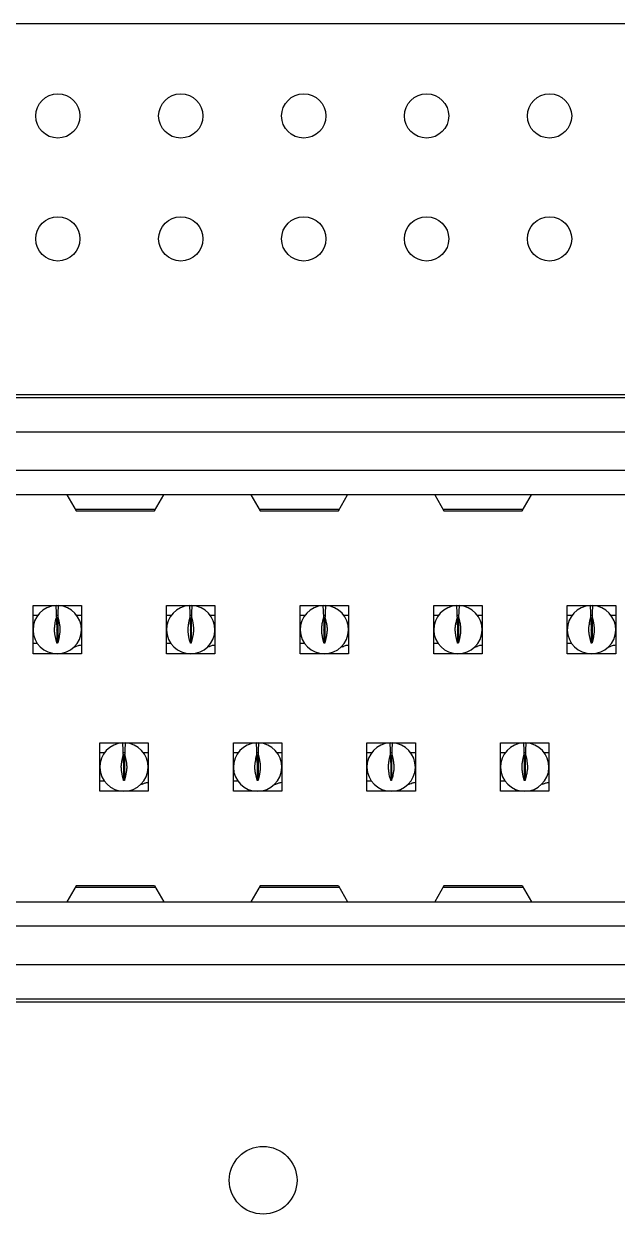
# Model space of a CAD drawing. Header units: millimetres. Extents: x 0 to 86.4, y 0 to 54.6.
# Drawn here: x 41.84 to 54.1, y 30.01 to 54.61 of the extents above; entities that cross this region are included whole.
import ezdxf

# ---------------------------------------------------------------- set-up
doc = ezdxf.new("R2010")
doc.units = ezdxf.units.MM

msp = doc.modelspace()

# ---------------------------------------------------------------- linework, layer by layer
at = {"color": 7, "linetype": 'Continuous', "lineweight": 25}
for p, q in [((73.66, 54.61), (5.715, 54.61)), ((74.352, 46.945), (24.512, 46.945)), ((74.302, 46.88), (24.562, 46.88)), ((33.111, 46.175), (65.753, 46.175)), ((65.753, 45.375), (33.111, 45.375)), ((65.753, 44.875), (33.111, 44.875)), ((42.732, 44.875), (42.923, 44.545)), ((44.542, 44.545), (44.732, 44.875)), ((46.532, 44.875), (46.723, 44.545)), ((48.342, 44.545), (48.532, 44.875)), ((50.332, 44.875), (50.523, 44.545)), ((52.142, 44.545), (52.332, 44.875)), ((44.557, 44.573), (42.907, 44.573)), ((42.923, 44.545), (44.542, 44.545)), ((48.357, 44.573), (46.707, 44.573)), ((46.723, 44.545), (48.342, 44.545)), ((52.157, 44.573), (50.507, 44.573)), ((50.523, 44.545), (52.142, 44.545)), ((42.032, 42.59), (43.032, 42.59)), ((42.032, 41.59), (42.032, 42.59)), ((42.532, 42.103), (42.51, 42.59)), ((42.554, 42.59), (42.533, 42.103)), ((43.032, 42.59), (43.032, 41.59)), ((44.792, 42.59), (45.792, 42.59)), ((44.792, 41.59), (44.792, 42.59)), ((45.292, 42.103), (45.27, 42.59)), ((45.314, 42.59), (45.293, 42.103)), ((45.792, 42.59), (45.792, 41.59)), ((47.552, 42.59), (48.552, 42.59)), ((47.552, 41.59), (47.552, 42.59)), ((48.052, 42.103), (48.03, 42.59)), ((48.074, 42.59), (48.053, 42.103)), ((48.552, 42.59), (48.552, 41.59)), ((50.312, 42.59), (51.312, 42.59)), ((50.312, 41.59), (50.312, 42.59)), ((50.812, 42.103), (50.79, 42.59)), ((50.834, 42.59), (50.813, 42.103)), ((51.312, 42.59), (51.312, 41.59)), ((53.072, 42.59), (54.072, 42.59)), ((53.072, 41.59), (53.072, 42.59)), ((53.572, 42.103), (53.55, 42.59)), ((53.594, 42.59), (53.573, 42.103)), ((54.072, 42.59), (54.072, 41.59)), ((42.125, 42.38), (42.032, 42.38)), ((42.545, 42.38), (42.52, 42.38)), ((43.032, 42.38), (42.939, 42.38)), ((44.885, 42.38), (44.792, 42.38)), ((45.305, 42.38), (45.28, 42.38)), ((45.792, 42.38), (45.699, 42.38)), ((47.645, 42.38), (47.552, 42.38)), ((48.065, 42.38), (48.04, 42.38)), ((48.552, 42.38), (48.459, 42.38)), ((50.405, 42.38), (50.312, 42.38)), ((50.825, 42.38), (50.8, 42.38)), ((51.312, 42.38), (51.219, 42.38)), ((53.165, 42.38), (53.072, 42.38)), ((53.585, 42.38), (53.56, 42.38)), ((54.072, 42.38), (53.979, 42.38)), ((42.523, 42.312), (42.523, 41.817)), ((42.542, 42.312), (42.542, 41.817)), ((45.283, 42.312), (45.283, 41.817)), ((45.302, 42.312), (45.302, 41.817)), ((48.043, 42.312), (48.043, 41.817)), ((48.062, 42.312), (48.062, 41.817)), ((50.803, 42.312), (50.803, 41.817)), ((50.822, 42.312), (50.822, 41.817)), ((53.563, 42.312), (53.563, 41.817)), ((53.582, 42.312), (53.582, 41.817)), ((42.125, 41.8), (42.032, 41.8)), ((43.032, 41.59), (42.032, 41.59)), ((44.885, 41.8), (44.792, 41.8)), ((45.792, 41.59), (44.792, 41.59)), ((47.645, 41.8), (47.552, 41.8)), ((48.552, 41.59), (47.552, 41.59)), ((50.405, 41.8), (50.312, 41.8)), ((51.312, 41.59), (50.312, 41.59)), ((53.165, 41.8), (53.072, 41.8)), ((54.072, 41.59), (53.072, 41.59)), ((43.412, 39.75), (44.412, 39.75)), ((43.412, 38.75), (43.412, 39.75)), ((43.912, 39.263), (43.89, 39.75)), ((43.934, 39.75), (43.913, 39.263)), ((44.412, 39.75), (44.412, 38.75)), ((46.172, 39.75), (47.172, 39.75)), ((46.172, 38.75), (46.172, 39.75)), ((46.672, 39.263), (46.65, 39.75)), ((46.694, 39.75), (46.673, 39.263)), ((47.172, 39.75), (47.172, 38.75)), ((48.932, 39.75), (49.932, 39.75)), ((48.932, 38.75), (48.932, 39.75)), ((49.432, 39.263), (49.41, 39.75)), ((49.454, 39.75), (49.433, 39.263)), ((49.932, 39.75), (49.932, 38.75)), ((51.692, 39.75), (52.692, 39.75)), ((51.692, 38.75), (51.692, 39.75)), ((52.192, 39.263), (52.17, 39.75)), ((52.214, 39.75), (52.193, 39.263)), ((52.692, 39.75), (52.692, 38.75)), ((43.505, 39.54), (43.412, 39.54)), ((43.925, 39.54), (43.9, 39.54)), ((43.903, 39.472), (43.903, 38.977)), ((43.922, 39.472), (43.922, 38.977)), ((44.412, 39.54), (44.319, 39.54)), ((46.265, 39.54), (46.172, 39.54)), ((46.685, 39.54), (46.66, 39.54)), ((46.663, 39.472), (46.663, 38.977)), ((46.682, 39.472), (46.682, 38.977)), ((47.172, 39.54), (47.079, 39.54)), ((49.025, 39.54), (48.932, 39.54)), ((49.445, 39.54), (49.42, 39.54)), ((49.423, 39.472), (49.423, 38.977)), ((49.442, 39.472), (49.442, 38.977)), ((49.932, 39.54), (49.839, 39.54)), ((51.785, 39.54), (51.692, 39.54)), ((52.205, 39.54), (52.18, 39.54)), ((52.183, 39.472), (52.183, 38.977)), ((52.202, 39.472), (52.202, 38.977)), ((52.692, 39.54), (52.599, 39.54)), ((43.505, 38.96), (43.412, 38.96)), ((46.265, 38.96), (46.172, 38.96)), ((49.025, 38.96), (48.932, 38.96)), ((51.785, 38.96), (51.692, 38.96)), ((44.412, 38.75), (43.412, 38.75)), ((47.172, 38.75), (46.172, 38.75)), ((49.932, 38.75), (48.932, 38.75)), ((52.692, 38.75), (51.692, 38.75)), ((42.923, 36.795), (42.732, 36.465)), ((42.907, 36.768), (44.557, 36.768)), ((44.542, 36.795), (42.923, 36.795)), ((44.542, 36.795), (44.732, 36.465)), ((46.723, 36.795), (46.532, 36.465)), ((46.707, 36.768), (48.357, 36.768)), ((48.342, 36.795), (46.723, 36.795)), ((48.342, 36.795), (48.532, 36.465)), ((50.523, 36.795), (50.332, 36.465)), ((50.507, 36.768), (52.157, 36.768)), ((52.142, 36.795), (50.523, 36.795)), ((52.142, 36.795), (52.332, 36.465)), ((32.552, 36.465), (66.312, 36.465)), ((32.552, 35.965), (66.312, 35.965)), ((66.312, 35.165), (32.552, 35.165)), ((24.562, 34.46), (74.302, 34.46)), ((24.512, 34.395), (74.352, 34.395))]:
    msp.add_line(p, q, dxfattribs=at)
for centre, radius in [((42.545, 52.705), 0.457), ((45.085, 52.705), 0.457), ((47.625, 52.705), 0.457), ((50.165, 52.705), 0.457), ((52.705, 52.705), 0.457), ((42.545, 50.165), 0.457), ((45.085, 50.165), 0.457), ((47.625, 50.165), 0.457), ((50.165, 50.165), 0.457), ((52.705, 50.165), 0.457), ((46.787, 30.709), 0.7)]:
    msp.add_circle(centre, radius, dxfattribs=at)
for centre in [(42.532, 42.09), (45.292, 42.09), (48.052, 42.09), (50.812, 42.09), (53.572, 42.09), (43.912, 39.25), (46.672, 39.25), (49.432, 39.25), (52.192, 39.25)]:
    msp.add_arc(centre, 0.5, 92.5, 87.5, dxfattribs=at)
for points, knots in [([(42.523, 41.817), (42.512, 41.854), (42.503, 41.894), (42.49, 41.96), (42.486, 41.983), (42.48, 42.031), (42.477, 42.057), (42.476, 42.113), (42.479, 42.14), (42.485, 42.189), (42.489, 42.212), (42.501, 42.279), (42.51, 42.32), (42.521, 42.356)], [0, 0, 0, 0, 0.25, 0.25, 0.375, 0.375, 0.5, 0.5, 0.625, 0.625, 0.75, 0.75, 1, 1, 1, 1]), ([(42.544, 42.356), (42.554, 42.319), (42.564, 42.279), (42.576, 42.212), (42.58, 42.189), (42.586, 42.139), (42.588, 42.112), (42.588, 42.057), (42.585, 42.031), (42.578, 41.983), (42.574, 41.96), (42.562, 41.893), (42.552, 41.854), (42.542, 41.817)], [0, 0, 0, 0, 0.25, 0.25, 0.375, 0.375, 0.5, 0.5, 0.625, 0.625, 0.75, 0.75, 1, 1, 1, 1]), ([(45.283, 41.817), (45.272, 41.854), (45.263, 41.894), (45.25, 41.96), (45.246, 41.983), (45.24, 42.031), (45.237, 42.057), (45.236, 42.113), (45.239, 42.14), (45.245, 42.189), (45.249, 42.212), (45.261, 42.279), (45.27, 42.32), (45.281, 42.356)], [0, 0, 0, 0, 0.25, 0.25, 0.375, 0.375, 0.5, 0.5, 0.625, 0.625, 0.75, 0.75, 1, 1, 1, 1]), ([(45.304, 42.356), (45.314, 42.319), (45.324, 42.279), (45.336, 42.212), (45.34, 42.189), (45.346, 42.139), (45.348, 42.112), (45.348, 42.057), (45.345, 42.031), (45.338, 41.983), (45.334, 41.96), (45.322, 41.893), (45.312, 41.854), (45.302, 41.817)], [0, 0, 0, 0, 0.25, 0.25, 0.375, 0.375, 0.5, 0.5, 0.625, 0.625, 0.75, 0.75, 1, 1, 1, 1]), ([(48.043, 41.817), (48.032, 41.854), (48.023, 41.894), (48.01, 41.96), (48.006, 41.983), (48, 42.031), (47.997, 42.057), (47.996, 42.113), (47.999, 42.14), (48.005, 42.189), (48.009, 42.212), (48.021, 42.279), (48.03, 42.32), (48.041, 42.356)], [0, 0, 0, 0, 0.25, 0.25, 0.375, 0.375, 0.5, 0.5, 0.625, 0.625, 0.75, 0.75, 1, 1, 1, 1]), ([(48.064, 42.356), (48.074, 42.319), (48.084, 42.279), (48.096, 42.212), (48.1, 42.189), (48.106, 42.139), (48.108, 42.112), (48.108, 42.057), (48.105, 42.031), (48.098, 41.983), (48.094, 41.96), (48.082, 41.893), (48.072, 41.854), (48.062, 41.817)], [0, 0, 0, 0, 0.25, 0.25, 0.375, 0.375, 0.5, 0.5, 0.625, 0.625, 0.75, 0.75, 1, 1, 1, 1]), ([(50.803, 41.817), (50.792, 41.854), (50.783, 41.894), (50.77, 41.96), (50.766, 41.983), (50.76, 42.031), (50.757, 42.057), (50.756, 42.113), (50.759, 42.14), (50.765, 42.189), (50.769, 42.212), (50.781, 42.279), (50.79, 42.32), (50.801, 42.356)], [0, 0, 0, 0, 0.25, 0.25, 0.375, 0.375, 0.5, 0.5, 0.625, 0.625, 0.75, 0.75, 1, 1, 1, 1]), ([(50.824, 42.356), (50.834, 42.319), (50.844, 42.279), (50.856, 42.212), (50.86, 42.189), (50.866, 42.139), (50.868, 42.112), (50.868, 42.057), (50.865, 42.031), (50.858, 41.983), (50.854, 41.96), (50.842, 41.893), (50.832, 41.854), (50.822, 41.817)], [0, 0, 0, 0, 0.25, 0.25, 0.375, 0.375, 0.5, 0.5, 0.625, 0.625, 0.75, 0.75, 1, 1, 1, 1]), ([(53.563, 41.817), (53.552, 41.854), (53.543, 41.894), (53.53, 41.96), (53.526, 41.983), (53.52, 42.031), (53.517, 42.057), (53.516, 42.113), (53.519, 42.14), (53.525, 42.189), (53.529, 42.212), (53.541, 42.279), (53.55, 42.32), (53.561, 42.356)], [0, 0, 0, 0, 0.25, 0.25, 0.375, 0.375, 0.5, 0.5, 0.625, 0.625, 0.75, 0.75, 1, 1, 1, 1]), ([(53.584, 42.356), (53.594, 42.319), (53.604, 42.279), (53.616, 42.212), (53.62, 42.189), (53.626, 42.139), (53.628, 42.112), (53.628, 42.057), (53.625, 42.031), (53.618, 41.983), (53.614, 41.96), (53.602, 41.893), (53.592, 41.854), (53.582, 41.817)], [0, 0, 0, 0, 0.25, 0.25, 0.375, 0.375, 0.5, 0.5, 0.625, 0.625, 0.75, 0.75, 1, 1, 1, 1]), ([(42.532, 42.103), (42.531, 42.103), (42.53, 42.102), (42.529, 42.102), (42.528, 42.102), (42.527, 42.102), (42.526, 42.101), (42.525, 42.101), (42.525, 42.1), (42.524, 42.099), (42.523, 42.099), (42.523, 42.098), (42.523, 42.098)], [0, 0, 0, 0, 0.00000293591, 0.00000293591, 0.00000293591, 0.00000584667, 0.00000584667, 0.00000584667, 0.00000986976, 0.00000986976, 0.00000986976, 0.0000135107, 0.0000135107, 0.0000135107, 0.0000135107]), ([(42.542, 42.083), (42.542, 42.082), (42.541, 42.082), (42.54, 42.081), (42.54, 42.081), (42.539, 42.08), (42.538, 42.08), (42.537, 42.079), (42.536, 42.079), (42.536, 42.078), (42.535, 42.078), (42.533, 42.078), (42.532, 42.078), (42.531, 42.078), (42.531, 42.078), (42.53, 42.078), (42.529, 42.078), (42.528, 42.079), (42.527, 42.079), (42.526, 42.079), (42.525, 42.08), (42.525, 42.081), (42.524, 42.081), (42.523, 42.082), (42.523, 42.082), (42.523, 42.082), (42.523, 42.083), (42.523, 42.083)], [0, 0, 0, 0, 0.00000373115, 0.00000373115, 0.00000373115, 0.00000742542, 0.00000742542, 0.00000742542, 0.00001061797, 0.00001061797, 0.00001061797, 0.00001384792, 0.00001384792, 0.00001384792, 0.00001657307, 0.00001657307, 0.00001657307, 0.0000192149, 0.0000192149, 0.0000192149, 0.00002293987, 0.00002293987, 0.00002293987, 0.00002672371, 0.00002672371, 0.00002672371, 0.00002804456, 0.00002804456, 0.00002804456, 0.00002804456]), ([(42.533, 42.103), (42.534, 42.103), (42.535, 42.102), (42.536, 42.102), (42.536, 42.102), (42.537, 42.102), (42.538, 42.101), (42.539, 42.101), (42.54, 42.1), (42.541, 42.099), (42.541, 42.099), (42.542, 42.098), (42.542, 42.098)], [0, 0, 0, 0, 0.00000293591, 0.00000293591, 0.00000293591, 0.00000584667, 0.00000584667, 0.00000584667, 0.00000986976, 0.00000986976, 0.00000986976, 0.0000135107, 0.0000135107, 0.0000135107, 0.0000135107]), ([(45.292, 42.103), (45.291, 42.103), (45.29, 42.102), (45.289, 42.102), (45.288, 42.102), (45.287, 42.102), (45.286, 42.101), (45.285, 42.101), (45.285, 42.1), (45.284, 42.099), (45.283, 42.099), (45.283, 42.098), (45.283, 42.098)], [0, 0, 0, 0, 0.00000293591, 0.00000293591, 0.00000293591, 0.00000584667, 0.00000584667, 0.00000584667, 0.00000986976, 0.00000986976, 0.00000986976, 0.0000135107, 0.0000135107, 0.0000135107, 0.0000135107]), ([(45.302, 42.083), (45.302, 42.082), (45.301, 42.082), (45.3, 42.081), (45.3, 42.081), (45.299, 42.08), (45.298, 42.08), (45.297, 42.079), (45.296, 42.079), (45.296, 42.078), (45.295, 42.078), (45.293, 42.078), (45.292, 42.078), (45.291, 42.078), (45.291, 42.078), (45.29, 42.078), (45.289, 42.078), (45.288, 42.079), (45.287, 42.079), (45.286, 42.079), (45.285, 42.08), (45.285, 42.081), (45.284, 42.081), (45.283, 42.082), (45.283, 42.082), (45.283, 42.082), (45.283, 42.083), (45.283, 42.083)], [0, 0, 0, 0, 0.00000373115, 0.00000373115, 0.00000373115, 0.00000742542, 0.00000742542, 0.00000742542, 0.00001061797, 0.00001061797, 0.00001061797, 0.00001384792, 0.00001384792, 0.00001384792, 0.00001657307, 0.00001657307, 0.00001657307, 0.0000192149, 0.0000192149, 0.0000192149, 0.00002293987, 0.00002293987, 0.00002293987, 0.00002672371, 0.00002672371, 0.00002672371, 0.00002804456, 0.00002804456, 0.00002804456, 0.00002804456]), ([(45.293, 42.103), (45.294, 42.103), (45.295, 42.102), (45.296, 42.102), (45.296, 42.102), (45.297, 42.102), (45.298, 42.101), (45.299, 42.101), (45.3, 42.1), (45.301, 42.099), (45.301, 42.099), (45.302, 42.098), (45.302, 42.098)], [0, 0, 0, 0, 0.00000293591, 0.00000293591, 0.00000293591, 0.00000584667, 0.00000584667, 0.00000584667, 0.00000986976, 0.00000986976, 0.00000986976, 0.0000135107, 0.0000135107, 0.0000135107, 0.0000135107]), ([(48.052, 42.103), (48.051, 42.103), (48.05, 42.102), (48.049, 42.102), (48.048, 42.102), (48.047, 42.102), (48.046, 42.101), (48.045, 42.101), (48.045, 42.1), (48.044, 42.099), (48.043, 42.099), (48.043, 42.098), (48.043, 42.098)], [0, 0, 0, 0, 0.00000293591, 0.00000293591, 0.00000293591, 0.00000584667, 0.00000584667, 0.00000584667, 0.00000986976, 0.00000986976, 0.00000986976, 0.0000135107, 0.0000135107, 0.0000135107, 0.0000135107]), ([(48.062, 42.083), (48.062, 42.082), (48.061, 42.082), (48.06, 42.081), (48.06, 42.081), (48.059, 42.08), (48.058, 42.08), (48.057, 42.079), (48.056, 42.079), (48.056, 42.078), (48.055, 42.078), (48.053, 42.078), (48.052, 42.078), (48.051, 42.078), (48.051, 42.078), (48.05, 42.078), (48.049, 42.078), (48.048, 42.079), (48.047, 42.079), (48.046, 42.079), (48.045, 42.08), (48.045, 42.081), (48.044, 42.081), (48.043, 42.082), (48.043, 42.082), (48.043, 42.082), (48.043, 42.083), (48.043, 42.083)], [0, 0, 0, 0, 0.00000373115, 0.00000373115, 0.00000373115, 0.00000742542, 0.00000742542, 0.00000742542, 0.00001061797, 0.00001061797, 0.00001061797, 0.00001384792, 0.00001384792, 0.00001384792, 0.00001657307, 0.00001657307, 0.00001657307, 0.0000192149, 0.0000192149, 0.0000192149, 0.00002293987, 0.00002293987, 0.00002293987, 0.00002672371, 0.00002672371, 0.00002672371, 0.00002804456, 0.00002804456, 0.00002804456, 0.00002804456]), ([(48.053, 42.103), (48.054, 42.103), (48.055, 42.102), (48.056, 42.102), (48.056, 42.102), (48.057, 42.102), (48.058, 42.101), (48.059, 42.101), (48.06, 42.1), (48.061, 42.099), (48.061, 42.099), (48.062, 42.098), (48.062, 42.098)], [0, 0, 0, 0, 0.00000293591, 0.00000293591, 0.00000293591, 0.00000584667, 0.00000584667, 0.00000584667, 0.00000986976, 0.00000986976, 0.00000986976, 0.0000135107, 0.0000135107, 0.0000135107, 0.0000135107]), ([(50.812, 42.103), (50.811, 42.103), (50.81, 42.102), (50.809, 42.102), (50.808, 42.102), (50.807, 42.102), (50.806, 42.101), (50.805, 42.101), (50.805, 42.1), (50.804, 42.099), (50.803, 42.099), (50.803, 42.098), (50.803, 42.098)], [0, 0, 0, 0, 0.00000293591, 0.00000293591, 0.00000293591, 0.00000584667, 0.00000584667, 0.00000584667, 0.00000986976, 0.00000986976, 0.00000986976, 0.0000135107, 0.0000135107, 0.0000135107, 0.0000135107]), ([(50.822, 42.083), (50.822, 42.082), (50.821, 42.082), (50.82, 42.081), (50.82, 42.081), (50.819, 42.08), (50.818, 42.08), (50.817, 42.079), (50.816, 42.079), (50.816, 42.078), (50.815, 42.078), (50.813, 42.078), (50.812, 42.078), (50.811, 42.078), (50.811, 42.078), (50.81, 42.078), (50.809, 42.078), (50.808, 42.079), (50.807, 42.079), (50.806, 42.079), (50.805, 42.08), (50.805, 42.081), (50.804, 42.081), (50.803, 42.082), (50.803, 42.082), (50.803, 42.082), (50.803, 42.083), (50.803, 42.083)], [0, 0, 0, 0, 0.00000373115, 0.00000373115, 0.00000373115, 0.00000742542, 0.00000742542, 0.00000742542, 0.00001061797, 0.00001061797, 0.00001061797, 0.00001384792, 0.00001384792, 0.00001384792, 0.00001657307, 0.00001657307, 0.00001657307, 0.0000192149, 0.0000192149, 0.0000192149, 0.00002293987, 0.00002293987, 0.00002293987, 0.00002672371, 0.00002672371, 0.00002672371, 0.00002804456, 0.00002804456, 0.00002804456, 0.00002804456]), ([(50.813, 42.103), (50.814, 42.103), (50.815, 42.102), (50.816, 42.102), (50.816, 42.102), (50.817, 42.102), (50.818, 42.101), (50.819, 42.101), (50.82, 42.1), (50.821, 42.099), (50.821, 42.099), (50.822, 42.098), (50.822, 42.098)], [0, 0, 0, 0, 0.00000293591, 0.00000293591, 0.00000293591, 0.00000584667, 0.00000584667, 0.00000584667, 0.00000986976, 0.00000986976, 0.00000986976, 0.0000135107, 0.0000135107, 0.0000135107, 0.0000135107]), ([(53.572, 42.103), (53.571, 42.103), (53.57, 42.102), (53.569, 42.102), (53.568, 42.102), (53.567, 42.102), (53.566, 42.101), (53.565, 42.101), (53.565, 42.1), (53.564, 42.099), (53.563, 42.099), (53.563, 42.098), (53.563, 42.098)], [0, 0, 0, 0, 0.00000293591, 0.00000293591, 0.00000293591, 0.00000584667, 0.00000584667, 0.00000584667, 0.00000986976, 0.00000986976, 0.00000986976, 0.0000135107, 0.0000135107, 0.0000135107, 0.0000135107]), ([(53.582, 42.083), (53.582, 42.082), (53.581, 42.082), (53.58, 42.081), (53.58, 42.081), (53.579, 42.08), (53.578, 42.08), (53.577, 42.079), (53.576, 42.079), (53.576, 42.078), (53.575, 42.078), (53.573, 42.078), (53.572, 42.078), (53.571, 42.078), (53.571, 42.078), (53.57, 42.078), (53.569, 42.078), (53.568, 42.079), (53.567, 42.079), (53.566, 42.079), (53.565, 42.08), (53.565, 42.081), (53.564, 42.081), (53.563, 42.082), (53.563, 42.082), (53.563, 42.082), (53.563, 42.083), (53.563, 42.083)], [0, 0, 0, 0, 0.00000373115, 0.00000373115, 0.00000373115, 0.00000742542, 0.00000742542, 0.00000742542, 0.00001061797, 0.00001061797, 0.00001061797, 0.00001384792, 0.00001384792, 0.00001384792, 0.00001657307, 0.00001657307, 0.00001657307, 0.0000192149, 0.0000192149, 0.0000192149, 0.00002293987, 0.00002293987, 0.00002293987, 0.00002672371, 0.00002672371, 0.00002672371, 0.00002804456, 0.00002804456, 0.00002804456, 0.00002804456]), ([(53.573, 42.103), (53.574, 42.103), (53.575, 42.102), (53.576, 42.102), (53.576, 42.102), (53.577, 42.102), (53.578, 42.101), (53.579, 42.101), (53.58, 42.1), (53.581, 42.099), (53.581, 42.099), (53.582, 42.098), (53.582, 42.098)], [0, 0, 0, 0, 0.00000293591, 0.00000293591, 0.00000293591, 0.00000584667, 0.00000584667, 0.00000584667, 0.00000986976, 0.00000986976, 0.00000986976, 0.0000135107, 0.0000135107, 0.0000135107, 0.0000135107]), ([(42.542, 41.817), (42.542, 41.816), (42.541, 41.815), (42.54, 41.814), (42.54, 41.813), (42.539, 41.813), (42.538, 41.812), (42.537, 41.812), (42.536, 41.811), (42.535, 41.811), (42.534, 41.811), (42.533, 41.811), (42.532, 41.811), (42.531, 41.811), (42.531, 41.811), (42.53, 41.811), (42.529, 41.811), (42.528, 41.811), (42.527, 41.812), (42.527, 41.812), (42.526, 41.813), (42.525, 41.813), (42.524, 41.814), (42.523, 41.815), (42.523, 41.816), (42.523, 41.817), (42.523, 41.817), (42.523, 41.817)], [0, 0, 0, 0, 0.00000506115, 0.00000506115, 0.00000506115, 0.00000885902, 0.00000885902, 0.00000885902, 0.00001186629, 0.00001186629, 0.00001186629, 0.000014907, 0.000014907, 0.000014907, 0.00001749257, 0.00001749257, 0.00001749257, 0.00002001336, 0.00002001336, 0.00002001336, 0.00002358068, 0.00002358068, 0.00002358068, 0.00002832297, 0.00002832297, 0.00002832297, 0.00003004348, 0.00003004348, 0.00003004348, 0.00003004348]), ([(42.896, 41.735), (42.896, 41.735), (42.896, 41.734), (42.9, 41.735), (42.926, 41.745), (42.968, 41.763), (43.01, 41.771), (43.032, 41.775)], [0, 0, 0, 0, 0.0065793, 0.066074, 0.2693277, 0.6188871, 1, 1, 1, 1]), ([(45.302, 41.817), (45.302, 41.816), (45.301, 41.815), (45.3, 41.814), (45.3, 41.813), (45.299, 41.813), (45.298, 41.812), (45.297, 41.812), (45.296, 41.811), (45.295, 41.811), (45.294, 41.811), (45.293, 41.811), (45.292, 41.811), (45.291, 41.811), (45.291, 41.811), (45.29, 41.811), (45.289, 41.811), (45.288, 41.811), (45.287, 41.812), (45.287, 41.812), (45.286, 41.813), (45.285, 41.813), (45.284, 41.814), (45.283, 41.815), (45.283, 41.816), (45.283, 41.817), (45.283, 41.817), (45.283, 41.817)], [0, 0, 0, 0, 0.00000506115, 0.00000506115, 0.00000506115, 0.00000885902, 0.00000885902, 0.00000885902, 0.00001186629, 0.00001186629, 0.00001186629, 0.000014907, 0.000014907, 0.000014907, 0.00001749257, 0.00001749257, 0.00001749257, 0.00002001336, 0.00002001336, 0.00002001336, 0.00002358068, 0.00002358068, 0.00002358068, 0.00002832297, 0.00002832297, 0.00002832297, 0.00003004348, 0.00003004348, 0.00003004348, 0.00003004348]), ([(45.656, 41.735), (45.656, 41.735), (45.656, 41.734), (45.66, 41.735), (45.686, 41.745), (45.728, 41.763), (45.77, 41.771), (45.792, 41.775)], [0, 0, 0, 0, 0.006579, 0.066074, 0.269328, 0.618887, 1, 1, 1, 1]), ([(48.062, 41.817), (48.062, 41.816), (48.061, 41.815), (48.06, 41.814), (48.06, 41.813), (48.059, 41.813), (48.058, 41.812), (48.057, 41.812), (48.056, 41.811), (48.055, 41.811), (48.054, 41.811), (48.053, 41.811), (48.052, 41.811), (48.051, 41.811), (48.051, 41.811), (48.05, 41.811), (48.049, 41.811), (48.048, 41.811), (48.047, 41.812), (48.047, 41.812), (48.046, 41.813), (48.045, 41.813), (48.044, 41.814), (48.043, 41.815), (48.043, 41.816), (48.043, 41.817), (48.043, 41.817), (48.043, 41.817)], [0, 0, 0, 0, 0.00000506115, 0.00000506115, 0.00000506115, 0.00000885902, 0.00000885902, 0.00000885902, 0.00001186629, 0.00001186629, 0.00001186629, 0.000014907, 0.000014907, 0.000014907, 0.00001749257, 0.00001749257, 0.00001749257, 0.00002001336, 0.00002001336, 0.00002001336, 0.00002358068, 0.00002358068, 0.00002358068, 0.00002832297, 0.00002832297, 0.00002832297, 0.00003004348, 0.00003004348, 0.00003004348, 0.00003004348]), ([(48.416, 41.735), (48.416, 41.735), (48.416, 41.734), (48.42, 41.735), (48.446, 41.745), (48.488, 41.763), (48.53, 41.771), (48.552, 41.775)], [0, 0, 0, 0, 0.006579, 0.066074, 0.269328, 0.618887, 1, 1, 1, 1]), ([(50.822, 41.817), (50.822, 41.816), (50.821, 41.815), (50.82, 41.814), (50.82, 41.813), (50.819, 41.813), (50.818, 41.812), (50.817, 41.812), (50.816, 41.811), (50.815, 41.811), (50.814, 41.811), (50.813, 41.811), (50.812, 41.811), (50.811, 41.811), (50.811, 41.811), (50.81, 41.811), (50.809, 41.811), (50.808, 41.811), (50.807, 41.812), (50.807, 41.812), (50.806, 41.813), (50.805, 41.813), (50.804, 41.814), (50.803, 41.815), (50.803, 41.816), (50.803, 41.817), (50.803, 41.817), (50.803, 41.817)], [0, 0, 0, 0, 0.00000506115, 0.00000506115, 0.00000506115, 0.00000885902, 0.00000885902, 0.00000885902, 0.00001186629, 0.00001186629, 0.00001186629, 0.000014907, 0.000014907, 0.000014907, 0.00001749257, 0.00001749257, 0.00001749257, 0.00002001336, 0.00002001336, 0.00002001336, 0.00002358068, 0.00002358068, 0.00002358068, 0.00002832297, 0.00002832297, 0.00002832297, 0.00003004348, 0.00003004348, 0.00003004348, 0.00003004348]), ([(51.176, 41.735), (51.176, 41.735), (51.176, 41.734), (51.18, 41.735), (51.206, 41.745), (51.248, 41.763), (51.29, 41.771), (51.312, 41.775)], [0, 0, 0, 0, 0.006579, 0.066074, 0.269328, 0.618887, 1, 1, 1, 1]), ([(53.582, 41.817), (53.582, 41.816), (53.581, 41.815), (53.58, 41.814), (53.58, 41.813), (53.579, 41.813), (53.578, 41.812), (53.577, 41.812), (53.576, 41.811), (53.575, 41.811), (53.574, 41.811), (53.573, 41.811), (53.572, 41.811), (53.571, 41.811), (53.571, 41.811), (53.57, 41.811), (53.569, 41.811), (53.568, 41.811), (53.567, 41.812), (53.567, 41.812), (53.566, 41.813), (53.565, 41.813), (53.564, 41.814), (53.563, 41.815), (53.563, 41.816), (53.563, 41.817), (53.563, 41.817), (53.563, 41.817)], [0, 0, 0, 0, 0.00000506115, 0.00000506115, 0.00000506115, 0.00000885902, 0.00000885902, 0.00000885902, 0.00001186629, 0.00001186629, 0.00001186629, 0.000014907, 0.000014907, 0.000014907, 0.00001749257, 0.00001749257, 0.00001749257, 0.00002001336, 0.00002001336, 0.00002001336, 0.00002358068, 0.00002358068, 0.00002358068, 0.00002832297, 0.00002832297, 0.00002832297, 0.00003004348, 0.00003004348, 0.00003004348, 0.00003004348]), ([(53.936, 41.735), (53.936, 41.735), (53.936, 41.734), (53.94, 41.735), (53.966, 41.745), (54.008, 41.763), (54.05, 41.771), (54.072, 41.775)], [0, 0, 0, 0, 0.006579, 0.066074, 0.269328, 0.618887, 1, 1, 1, 1]), ([(43.903, 38.977), (43.892, 39.014), (43.883, 39.054), (43.87, 39.12), (43.866, 39.143), (43.86, 39.191), (43.857, 39.217), (43.856, 39.273), (43.859, 39.3), (43.865, 39.349), (43.869, 39.372), (43.881, 39.439), (43.89, 39.48), (43.901, 39.516)], [0, 0, 0, 0, 0.25, 0.25, 0.375, 0.375, 0.5, 0.5, 0.625, 0.625, 0.75, 0.75, 1, 1, 1, 1]), ([(43.924, 39.516), (43.934, 39.479), (43.944, 39.439), (43.956, 39.372), (43.96, 39.349), (43.966, 39.299), (43.968, 39.272), (43.968, 39.217), (43.965, 39.191), (43.958, 39.143), (43.954, 39.12), (43.942, 39.053), (43.932, 39.014), (43.922, 38.977)], [0, 0, 0, 0, 0.25, 0.25, 0.375, 0.375, 0.5, 0.5, 0.625, 0.625, 0.75, 0.75, 1, 1, 1, 1]), ([(46.663, 38.977), (46.652, 39.014), (46.643, 39.054), (46.63, 39.12), (46.626, 39.143), (46.62, 39.191), (46.617, 39.217), (46.616, 39.273), (46.619, 39.3), (46.625, 39.349), (46.629, 39.372), (46.641, 39.439), (46.65, 39.48), (46.661, 39.516)], [0, 0, 0, 0, 0.25, 0.25, 0.375, 0.375, 0.5, 0.5, 0.625, 0.625, 0.75, 0.75, 1, 1, 1, 1]), ([(46.684, 39.516), (46.694, 39.479), (46.704, 39.439), (46.716, 39.372), (46.72, 39.349), (46.726, 39.299), (46.728, 39.272), (46.728, 39.217), (46.725, 39.191), (46.718, 39.143), (46.714, 39.12), (46.702, 39.053), (46.692, 39.014), (46.682, 38.977)], [0, 0, 0, 0, 0.25, 0.25, 0.375, 0.375, 0.5, 0.5, 0.625, 0.625, 0.75, 0.75, 1, 1, 1, 1]), ([(49.423, 38.977), (49.412, 39.014), (49.403, 39.054), (49.39, 39.12), (49.386, 39.143), (49.38, 39.191), (49.377, 39.217), (49.376, 39.273), (49.379, 39.3), (49.385, 39.349), (49.389, 39.372), (49.401, 39.439), (49.41, 39.48), (49.421, 39.516)], [0, 0, 0, 0, 0.25, 0.25, 0.375, 0.375, 0.5, 0.5, 0.625, 0.625, 0.75, 0.75, 1, 1, 1, 1]), ([(49.444, 39.516), (49.454, 39.479), (49.464, 39.439), (49.476, 39.372), (49.48, 39.349), (49.486, 39.299), (49.488, 39.272), (49.488, 39.217), (49.485, 39.191), (49.478, 39.143), (49.474, 39.12), (49.462, 39.053), (49.452, 39.014), (49.442, 38.977)], [0, 0, 0, 0, 0.25, 0.25, 0.375, 0.375, 0.5, 0.5, 0.625, 0.625, 0.75, 0.75, 1, 1, 1, 1]), ([(52.183, 38.977), (52.172, 39.014), (52.163, 39.054), (52.15, 39.12), (52.146, 39.143), (52.14, 39.191), (52.137, 39.217), (52.136, 39.273), (52.139, 39.3), (52.145, 39.349), (52.149, 39.372), (52.161, 39.439), (52.17, 39.48), (52.181, 39.516)], [0, 0, 0, 0, 0.25, 0.25, 0.375, 0.375, 0.5, 0.5, 0.625, 0.625, 0.75, 0.75, 1, 1, 1, 1]), ([(52.204, 39.516), (52.214, 39.479), (52.224, 39.439), (52.236, 39.372), (52.24, 39.349), (52.246, 39.299), (52.248, 39.272), (52.248, 39.217), (52.245, 39.191), (52.238, 39.143), (52.234, 39.12), (52.222, 39.053), (52.212, 39.014), (52.202, 38.977)], [0, 0, 0, 0, 0.25, 0.25, 0.375, 0.375, 0.5, 0.5, 0.625, 0.625, 0.75, 0.75, 1, 1, 1, 1]), ([(43.912, 39.263), (43.911, 39.263), (43.91, 39.262), (43.909, 39.262), (43.908, 39.262), (43.907, 39.262), (43.906, 39.261), (43.905, 39.261), (43.905, 39.26), (43.904, 39.259), (43.903, 39.259), (43.903, 39.258), (43.903, 39.258)], [0, 0, 0, 0, 0.00000293591, 0.00000293591, 0.00000293591, 0.00000584667, 0.00000584667, 0.00000584667, 0.00000986976, 0.00000986976, 0.00000986976, 0.0000135107, 0.0000135107, 0.0000135107, 0.0000135107]), ([(43.922, 39.243), (43.922, 39.242), (43.921, 39.242), (43.92, 39.241), (43.92, 39.241), (43.919, 39.24), (43.918, 39.24), (43.917, 39.239), (43.916, 39.239), (43.916, 39.238), (43.915, 39.238), (43.913, 39.238), (43.912, 39.238), (43.911, 39.238), (43.911, 39.238), (43.91, 39.238), (43.909, 39.238), (43.908, 39.239), (43.907, 39.239), (43.906, 39.239), (43.905, 39.24), (43.905, 39.241), (43.904, 39.241), (43.903, 39.242), (43.903, 39.242), (43.903, 39.242), (43.903, 39.243), (43.903, 39.243)], [0, 0, 0, 0, 0.00000373115, 0.00000373115, 0.00000373115, 0.00000742542, 0.00000742542, 0.00000742542, 0.00001061797, 0.00001061797, 0.00001061797, 0.00001384792, 0.00001384792, 0.00001384792, 0.00001657307, 0.00001657307, 0.00001657307, 0.0000192149, 0.0000192149, 0.0000192149, 0.00002293987, 0.00002293987, 0.00002293987, 0.00002672371, 0.00002672371, 0.00002672371, 0.00002804456, 0.00002804456, 0.00002804456, 0.00002804456]), ([(43.913, 39.263), (43.914, 39.263), (43.915, 39.262), (43.916, 39.262), (43.916, 39.262), (43.917, 39.262), (43.918, 39.261), (43.919, 39.261), (43.92, 39.26), (43.921, 39.259), (43.921, 39.259), (43.922, 39.258), (43.922, 39.258)], [0, 0, 0, 0, 0.00000293591, 0.00000293591, 0.00000293591, 0.00000584667, 0.00000584667, 0.00000584667, 0.00000986976, 0.00000986976, 0.00000986976, 0.0000135107, 0.0000135107, 0.0000135107, 0.0000135107]), ([(46.672, 39.263), (46.671, 39.263), (46.67, 39.262), (46.669, 39.262), (46.668, 39.262), (46.667, 39.262), (46.666, 39.261), (46.665, 39.261), (46.665, 39.26), (46.664, 39.259), (46.663, 39.259), (46.663, 39.258), (46.663, 39.258)], [0, 0, 0, 0, 0.00000293591, 0.00000293591, 0.00000293591, 0.00000584667, 0.00000584667, 0.00000584667, 0.00000986976, 0.00000986976, 0.00000986976, 0.0000135107, 0.0000135107, 0.0000135107, 0.0000135107]), ([(46.682, 39.243), (46.682, 39.242), (46.681, 39.242), (46.68, 39.241), (46.68, 39.241), (46.679, 39.24), (46.678, 39.24), (46.677, 39.239), (46.676, 39.239), (46.676, 39.238), (46.675, 39.238), (46.673, 39.238), (46.672, 39.238), (46.671, 39.238), (46.671, 39.238), (46.67, 39.238), (46.669, 39.238), (46.668, 39.239), (46.667, 39.239), (46.666, 39.239), (46.665, 39.24), (46.665, 39.241), (46.664, 39.241), (46.663, 39.242), (46.663, 39.242), (46.663, 39.242), (46.663, 39.243), (46.663, 39.243)], [0, 0, 0, 0, 0.00000373115, 0.00000373115, 0.00000373115, 0.00000742542, 0.00000742542, 0.00000742542, 0.00001061797, 0.00001061797, 0.00001061797, 0.00001384792, 0.00001384792, 0.00001384792, 0.00001657307, 0.00001657307, 0.00001657307, 0.0000192149, 0.0000192149, 0.0000192149, 0.00002293987, 0.00002293987, 0.00002293987, 0.00002672371, 0.00002672371, 0.00002672371, 0.00002804456, 0.00002804456, 0.00002804456, 0.00002804456]), ([(46.673, 39.263), (46.674, 39.263), (46.675, 39.262), (46.676, 39.262), (46.676, 39.262), (46.677, 39.262), (46.678, 39.261), (46.679, 39.261), (46.68, 39.26), (46.681, 39.259), (46.681, 39.259), (46.682, 39.258), (46.682, 39.258)], [0, 0, 0, 0, 0.00000293591, 0.00000293591, 0.00000293591, 0.00000584667, 0.00000584667, 0.00000584667, 0.00000986976, 0.00000986976, 0.00000986976, 0.0000135107, 0.0000135107, 0.0000135107, 0.0000135107]), ([(49.432, 39.263), (49.431, 39.263), (49.43, 39.262), (49.429, 39.262), (49.428, 39.262), (49.427, 39.262), (49.426, 39.261), (49.425, 39.261), (49.425, 39.26), (49.424, 39.259), (49.423, 39.259), (49.423, 39.258), (49.423, 39.258)], [0, 0, 0, 0, 0.00000293591, 0.00000293591, 0.00000293591, 0.00000584667, 0.00000584667, 0.00000584667, 0.00000986976, 0.00000986976, 0.00000986976, 0.0000135107, 0.0000135107, 0.0000135107, 0.0000135107]), ([(49.442, 39.243), (49.442, 39.242), (49.441, 39.242), (49.44, 39.241), (49.44, 39.241), (49.439, 39.24), (49.438, 39.24), (49.437, 39.239), (49.436, 39.239), (49.436, 39.238), (49.435, 39.238), (49.433, 39.238), (49.432, 39.238), (49.431, 39.238), (49.431, 39.238), (49.43, 39.238), (49.429, 39.238), (49.428, 39.239), (49.427, 39.239), (49.426, 39.239), (49.425, 39.24), (49.425, 39.241), (49.424, 39.241), (49.423, 39.242), (49.423, 39.242), (49.423, 39.242), (49.423, 39.243), (49.423, 39.243)], [0, 0, 0, 0, 0.00000373115, 0.00000373115, 0.00000373115, 0.00000742542, 0.00000742542, 0.00000742542, 0.00001061797, 0.00001061797, 0.00001061797, 0.00001384792, 0.00001384792, 0.00001384792, 0.00001657307, 0.00001657307, 0.00001657307, 0.0000192149, 0.0000192149, 0.0000192149, 0.00002293987, 0.00002293987, 0.00002293987, 0.00002672371, 0.00002672371, 0.00002672371, 0.00002804456, 0.00002804456, 0.00002804456, 0.00002804456]), ([(49.433, 39.263), (49.434, 39.263), (49.435, 39.262), (49.436, 39.262), (49.436, 39.262), (49.437, 39.262), (49.438, 39.261), (49.439, 39.261), (49.44, 39.26), (49.441, 39.259), (49.441, 39.259), (49.442, 39.258), (49.442, 39.258)], [0, 0, 0, 0, 0.00000293591, 0.00000293591, 0.00000293591, 0.00000584667, 0.00000584667, 0.00000584667, 0.00000986976, 0.00000986976, 0.00000986976, 0.0000135107, 0.0000135107, 0.0000135107, 0.0000135107]), ([(52.192, 39.263), (52.191, 39.263), (52.19, 39.262), (52.189, 39.262), (52.188, 39.262), (52.187, 39.262), (52.186, 39.261), (52.185, 39.261), (52.185, 39.26), (52.184, 39.259), (52.183, 39.259), (52.183, 39.258), (52.183, 39.258)], [0, 0, 0, 0, 0.00000293591, 0.00000293591, 0.00000293591, 0.00000584667, 0.00000584667, 0.00000584667, 0.00000986976, 0.00000986976, 0.00000986976, 0.0000135107, 0.0000135107, 0.0000135107, 0.0000135107]), ([(52.202, 39.243), (52.202, 39.242), (52.201, 39.242), (52.2, 39.241), (52.2, 39.241), (52.199, 39.24), (52.198, 39.24), (52.197, 39.239), (52.196, 39.239), (52.196, 39.238), (52.195, 39.238), (52.193, 39.238), (52.192, 39.238), (52.191, 39.238), (52.191, 39.238), (52.19, 39.238), (52.189, 39.238), (52.188, 39.239), (52.187, 39.239), (52.186, 39.239), (52.185, 39.24), (52.185, 39.241), (52.184, 39.241), (52.183, 39.242), (52.183, 39.242), (52.183, 39.242), (52.183, 39.243), (52.183, 39.243)], [0, 0, 0, 0, 0.00000373115, 0.00000373115, 0.00000373115, 0.00000742542, 0.00000742542, 0.00000742542, 0.00001061797, 0.00001061797, 0.00001061797, 0.00001384792, 0.00001384792, 0.00001384792, 0.00001657307, 0.00001657307, 0.00001657307, 0.0000192149, 0.0000192149, 0.0000192149, 0.00002293987, 0.00002293987, 0.00002293987, 0.00002672371, 0.00002672371, 0.00002672371, 0.00002804456, 0.00002804456, 0.00002804456, 0.00002804456]), ([(52.193, 39.263), (52.194, 39.263), (52.195, 39.262), (52.196, 39.262), (52.196, 39.262), (52.197, 39.262), (52.198, 39.261), (52.199, 39.261), (52.2, 39.26), (52.201, 39.259), (52.201, 39.259), (52.202, 39.258), (52.202, 39.258)], [0, 0, 0, 0, 0.00000293591, 0.00000293591, 0.00000293591, 0.00000584667, 0.00000584667, 0.00000584667, 0.00000986976, 0.00000986976, 0.00000986976, 0.0000135107, 0.0000135107, 0.0000135107, 0.0000135107]), ([(43.922, 38.977), (43.922, 38.976), (43.921, 38.975), (43.92, 38.974), (43.92, 38.973), (43.919, 38.973), (43.918, 38.972), (43.917, 38.972), (43.916, 38.971), (43.915, 38.971), (43.914, 38.971), (43.913, 38.971), (43.912, 38.971), (43.911, 38.971), (43.911, 38.971), (43.91, 38.971), (43.909, 38.971), (43.908, 38.971), (43.907, 38.972), (43.907, 38.972), (43.906, 38.973), (43.905, 38.973), (43.904, 38.974), (43.903, 38.975), (43.903, 38.976), (43.903, 38.977), (43.903, 38.977), (43.903, 38.977)], [0, 0, 0, 0, 0.00000506115, 0.00000506115, 0.00000506115, 0.00000885902, 0.00000885902, 0.00000885902, 0.00001186629, 0.00001186629, 0.00001186629, 0.000014907, 0.000014907, 0.000014907, 0.00001749257, 0.00001749257, 0.00001749257, 0.00002001336, 0.00002001336, 0.00002001336, 0.00002358068, 0.00002358068, 0.00002358068, 0.00002832297, 0.00002832297, 0.00002832297, 0.00003004348, 0.00003004348, 0.00003004348, 0.00003004348]), ([(44.276, 38.895), (44.276, 38.895), (44.276, 38.894), (44.28, 38.895), (44.306, 38.905), (44.348, 38.923), (44.39, 38.931), (44.412, 38.935)], [0, 0, 0, 0, 0.006579, 0.066074, 0.269328, 0.618887, 1, 1, 1, 1]), ([(46.682, 38.977), (46.682, 38.976), (46.681, 38.975), (46.68, 38.974), (46.68, 38.973), (46.679, 38.973), (46.678, 38.972), (46.677, 38.972), (46.676, 38.971), (46.675, 38.971), (46.674, 38.971), (46.673, 38.971), (46.672, 38.971), (46.671, 38.971), (46.671, 38.971), (46.67, 38.971), (46.669, 38.971), (46.668, 38.971), (46.667, 38.972), (46.667, 38.972), (46.666, 38.973), (46.665, 38.973), (46.664, 38.974), (46.663, 38.975), (46.663, 38.976), (46.663, 38.977), (46.663, 38.977), (46.663, 38.977)], [0, 0, 0, 0, 0.00000506115, 0.00000506115, 0.00000506115, 0.00000885902, 0.00000885902, 0.00000885902, 0.00001186629, 0.00001186629, 0.00001186629, 0.000014907, 0.000014907, 0.000014907, 0.00001749257, 0.00001749257, 0.00001749257, 0.00002001336, 0.00002001336, 0.00002001336, 0.00002358068, 0.00002358068, 0.00002358068, 0.00002832297, 0.00002832297, 0.00002832297, 0.00003004348, 0.00003004348, 0.00003004348, 0.00003004348]), ([(47.036, 38.895), (47.036, 38.895), (47.036, 38.894), (47.04, 38.895), (47.066, 38.905), (47.108, 38.923), (47.15, 38.931), (47.172, 38.935)], [0, 0, 0, 0, 0.0065793, 0.066074, 0.2693277, 0.6188871, 1, 1, 1, 1]), ([(49.442, 38.977), (49.442, 38.976), (49.441, 38.975), (49.44, 38.974), (49.44, 38.973), (49.439, 38.973), (49.438, 38.972), (49.437, 38.972), (49.436, 38.971), (49.435, 38.971), (49.434, 38.971), (49.433, 38.971), (49.432, 38.971), (49.431, 38.971), (49.431, 38.971), (49.43, 38.971), (49.429, 38.971), (49.428, 38.971), (49.427, 38.972), (49.427, 38.972), (49.426, 38.973), (49.425, 38.973), (49.424, 38.974), (49.423, 38.975), (49.423, 38.976), (49.423, 38.977), (49.423, 38.977), (49.423, 38.977)], [0, 0, 0, 0, 0.00000506115, 0.00000506115, 0.00000506115, 0.00000885902, 0.00000885902, 0.00000885902, 0.00001186629, 0.00001186629, 0.00001186629, 0.000014907, 0.000014907, 0.000014907, 0.00001749257, 0.00001749257, 0.00001749257, 0.00002001336, 0.00002001336, 0.00002001336, 0.00002358068, 0.00002358068, 0.00002358068, 0.00002832297, 0.00002832297, 0.00002832297, 0.00003004348, 0.00003004348, 0.00003004348, 0.00003004348]), ([(49.796, 38.895), (49.796, 38.895), (49.796, 38.894), (49.8, 38.895), (49.826, 38.905), (49.868, 38.923), (49.91, 38.931), (49.932, 38.935)], [0, 0, 0, 0, 0.0065793, 0.066074, 0.2693277, 0.6188871, 1, 1, 1, 1]), ([(52.202, 38.977), (52.202, 38.976), (52.201, 38.975), (52.2, 38.974), (52.2, 38.973), (52.199, 38.973), (52.198, 38.972), (52.197, 38.972), (52.196, 38.971), (52.195, 38.971), (52.194, 38.971), (52.193, 38.971), (52.192, 38.971), (52.191, 38.971), (52.191, 38.971), (52.19, 38.971), (52.189, 38.971), (52.188, 38.971), (52.187, 38.972), (52.187, 38.972), (52.186, 38.973), (52.185, 38.973), (52.184, 38.974), (52.183, 38.975), (52.183, 38.976), (52.183, 38.977), (52.183, 38.977), (52.183, 38.977)], [0, 0, 0, 0, 0.00000506115, 0.00000506115, 0.00000506115, 0.00000885902, 0.00000885902, 0.00000885902, 0.00001186629, 0.00001186629, 0.00001186629, 0.000014907, 0.000014907, 0.000014907, 0.00001749257, 0.00001749257, 0.00001749257, 0.00002001336, 0.00002001336, 0.00002001336, 0.00002358068, 0.00002358068, 0.00002358068, 0.00002832297, 0.00002832297, 0.00002832297, 0.00003004348, 0.00003004348, 0.00003004348, 0.00003004348]), ([(52.556, 38.895), (52.556, 38.895), (52.556, 38.894), (52.56, 38.895), (52.586, 38.905), (52.628, 38.923), (52.67, 38.931), (52.692, 38.935)], [0, 0, 0, 0, 0.006579, 0.066074, 0.269328, 0.618887, 1, 1, 1, 1])]:
    msp.add_open_spline(points, degree=3, knots=knots, dxfattribs=at)

doc.saveas('drawing.dxf')
